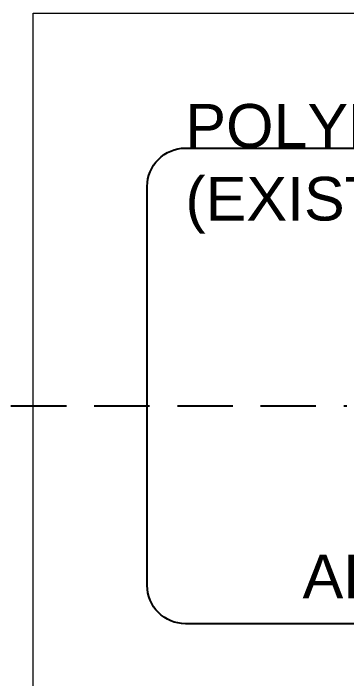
# Paper-space layout 'Sample Network Drawing - A1 Sheet' of a CAD drawing. Extents: x 49 to 806, y 22 to 564.
# Drawn here: x 358.96 to 378.05, y 255.13 to 293.19 of the extents above; entities that cross this region are included whole.
import ezdxf

# ---------------------------------------------------------------- set-up
doc = ezdxf.new("R2010")
doc.units = 0
doc.linetypes.add('HIDDEN2', pattern=[4.7625, 3.175, -1.5875])
for name, color, linetype, lineweight in [('G-ANNO-SYMB', 1, 'Continuous', 13), ('N-ANNO-TEXT-EXST', 252, 'Continuous', 18), ('N-EQPM-EXST', 252, 'Continuous', 25), ('N-SGNL-ELEC_EXST', 252, 'HIDDEN2', 25)]:
    doc.layers.add(name, color=color, linetype=linetype, lineweight=lineweight)
doc.styles.add('_CGS_2-5_NOTES', font='arial.ttf', dxfattribs={"height": 2.5})

psp = doc.layouts.new('Sample Network Drawing - A1 Sheet')

# ---------------------------------------------------------------- linework, layer by layer
at = {"layer": 'G-ANNO-SYMB', "ltscale": 10}
psp.add_lwpolyline([(360.092, 293.193), (435.611, 293.193), (435.611, 179.965), (360.092, 179.965)], close=True, dxfattribs=at)
at = {"layer": 'N-EQPM-EXST'}
psp.add_lwpolyline([(368.815, 285.479), (427.916, 285.479, -0.414214), (430.104, 283.291), (430.104, 260.458, -0.414214), (427.916, 258.27), (368.815, 258.27, -0.414214), (366.627, 260.458), (366.627, 283.291, -0.414214)], format="xyb", close=True, dxfattribs=at)
at = {"layer": 'N-SGNL-ELEC_EXST'}
psp.add_line((354.066, 270.739), (378.049, 270.739), dxfattribs=at)

# ---------------------------------------------------------------- texts
at = {"layer": 'N-ANNO-TEXT-EXST', "char_height": 2.5, "style": '_CGS_2-5_NOTES'}
for s, insert, width, attachment_point in [('POLYMER LCP-1400\\P(EXISTING)', (368.815, 280.585), 52.32142, 7), ('AB COMPACTLOGIX', (392.406, 262.227), 40.56175, 2)]:
    psp.add_mtext(s, dxfattribs=dict(at, insert=insert, width=width, attachment_point=attachment_point))

doc.saveas('drawing.dxf')
